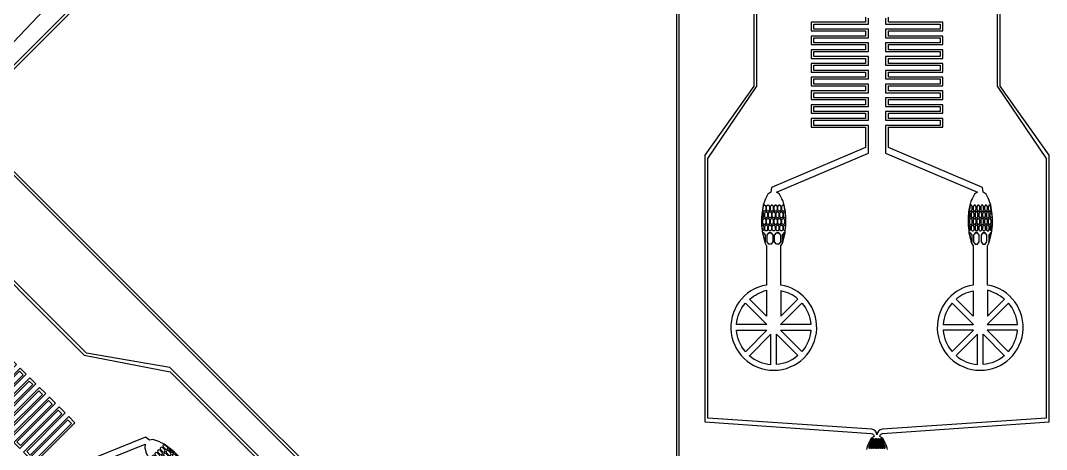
# Model space of a CAD drawing. Extents: x 4056 to 105656, y 4120 to 105720.
# Drawn here: x 39866 to 57772, y 69975 to 77468 of the extents above; entities that cross this region are included whole.
import ezdxf

# ---------------------------------------------------------------- set-up
doc = ezdxf.new("R2010")
doc.units = 13
doc.header["$MEASUREMENT"] = 0
doc.layers.add('Main Layer', color=7, linetype='Continuous', lineweight=0)

# ---------------------------------------------------------------- blocks, each defined once
blk = doc.blocks.new('*U8')
for points in [[(3500, 2276), (3500, 16110)], [(-3500, 16110), (-3500, 2276)], [(-1079, 1325), (-7500, 1325)], [(3450, 16035), (3450, 2276)]]:
    blk.add_lwpolyline(points)
for points in [[(2150, 2437), (2150, 5730), (3003, 6936), (3003, 11593), (100, 11798, -0.387956), (50, 11849), (101, 11886), (143, 11965), (158, 11997), (163, 12014), (177, 12058), (182, 12080)], [(-182, 12080), (-177, 12058), (-163, 12014), (-158, 11997), (-143, 11965), (-101, 11885), (-50, 11849, -0.3605), (-95, 11798), (-3003, 11593), (-3003, 6936), (-2150, 5730), (-2150, 2437), (-10, 2437), (-10, 2237), (-50, 2077), (-50, 1121), (-7450, 923), (-7450, 1275), (-1083, 1275), (-387, 1275), (-387, 2226), (-387, 2276), (-437, 2276), (-1500, 2276), (-3450, 2276), (-3450, 16035)], [(-150, 4547), (-150, 4647), (-1100, 4647), (-1100, 4737), (-150, 4737), (-150, 4787), (-150, 4887), (-1100, 4887), (-1100, 4977), (-150, 4977), (-150, 5027), (-150, 5127), (-1100, 5127), (-1100, 5217), (-150, 5217), (-150, 5267), (-150, 5367), (-1100, 5367), (-1100, 5457), (-150, 5457), (-150, 5507), (-150, 5607), (-1100, 5607), (-1100, 5697), (-150, 5697), (-150, 5747), (-150, 5847), (-1100, 5847), (-1100, 5937), (-150, 5937), (-150, 5987), (-150, 6087), (-1100, 6087), (-1100, 6177), (-150, 6177), (-150, 6227), (-150, 6327), (-1100, 6327), (-1100, 6417), (-150, 6417), (-150, 6467), (-150, 6902), (-1752, 7583), (-1702, 7619), (-1702, 7620), (-1659, 7699), (-1645, 7731), (-1640, 7748), (-1626, 7792), (-1620, 7814), (-1605, 7894), (-1598, 7930), (-1590, 8030), (-1590, 8162), (-1600, 8262), (-1604, 8302), (-1646, 8463), (-1677, 8521), (-1677, 9206, 0.347177), (-1054, 9895, 2.252077), (-1927, 9206, -0.002617), (-1927, 9206), (-1927, 8614), (-1927, 8521), (-1958, 8463), (-2001, 8302), (-2005, 8262), (-2015, 8162), (-2015, 8030), (-2006, 7930), (-2000, 7894), (-1985, 7814), (-1979, 7792), (-1965, 7748), (-1960, 7731), (-1946, 7699), (-1903, 7619), (-1852, 7583), (-1843, 7501), (-200, 6802), (-200, 6447), (-1150, 6447), (-1150, 6447), (-1150, 6297), (-200, 6297), (-200, 6207), (-1150, 6207), (-1150, 6207), (-1150, 6057), (-200, 6057), (-200, 5967), (-1150, 5967), (-1150, 5967), (-1150, 5817), (-200, 5817), (-200, 5727), (-1150, 5727), (-1150, 5727), (-1150, 5577), (-200, 5577), (-200, 5487), (-1150, 5487), (-1150, 5487), (-1150, 5337), (-200, 5337), (-200, 5247), (-1150, 5247), (-1150, 5247), (-1150, 5097), (-200, 5097), (-200, 5007), (-1150, 5007), (-1150, 5007), (-1150, 4857), (-200, 4857), (-200, 4767), (-1150, 4767), (-1150, 4767), (-1150, 4617), (-200, 4617), (-200, 4527)], [(-2100, 2457), (-2100, 5730), (-2953, 6996), (-2953, 11533), (-90, 11723, 0.370989), (0, 11824, 0.370989), (90, 11723), (2953, 11533), (2953, 6996), (2100, 5730), (2100, 2457)], [(200, 4527), (200, 4617), (1150, 4617), (1150, 4767), (1150, 4767), (200, 4767), (200, 4857), (1150, 4857), (1150, 5007), (1150, 5007), (200, 5007), (200, 5097), (1150, 5097), (1150, 5247), (1150, 5247), (200, 5247), (200, 5337), (1150, 5337), (1150, 5487), (1150, 5487), (200, 5487), (200, 5577), (1150, 5577), (1150, 5727), (1150, 5727), (200, 5727), (200, 5817), (1150, 5817), (1150, 5967), (1150, 5967), (200, 5967), (200, 6057), (1150, 6057), (1150, 6207), (1150, 6207), (200, 6207), (200, 6297), (1150, 6297), (1150, 6447), (1150, 6447), (200, 6447), (200, 6802), (200, 6802), (1843, 7501), (1852, 7583), (1903, 7619), (1946, 7699), (1960, 7731), (1965, 7748), (1979, 7792), (1985, 7814), (2000, 7894), (2006, 7930), (2015, 8030), (2015, 8162), (2005, 8262), (2001, 8302), (1958, 8463), (1927, 8521), (1927, 8614), (1927, 9206, -0.002617), (1927, 9206, 2.252077), (1054, 9895, 0.347177), (1677, 9206), (1677, 8521), (1646, 8463), (1604, 8302), (1600, 8262), (1590, 8162), (1590, 8030), (1598, 7930), (1605, 7894), (1620, 7814), (1626, 7792), (1640, 7748), (1645, 7731), (1659, 7699), (1702, 7620), (1702, 7619), (1752, 7583), (150, 6902), (150, 6467), (150, 6417), (1100, 6417), (1100, 6327), (150, 6327), (150, 6227), (150, 6177), (1100, 6177), (1100, 6087), (150, 6087), (150, 5987), (150, 5937), (1100, 5937), (1100, 5847), (150, 5847), (150, 5747), (150, 5697), (1100, 5697), (1100, 5607), (150, 5607), (150, 5507), (150, 5457), (1100, 5457), (1100, 5367), (150, 5367), (150, 5267), (150, 5217), (1100, 5217), (1100, 5127), (150, 5127), (150, 5027), (150, 4977), (1100, 4977), (1100, 4887), (150, 4887), (150, 4787), (150, 4737), (1100, 4737), (1100, 4647), (150, 4647), (150, 4547)]]:
    blk.add_lwpolyline(points, format="xyb")
for points in [[(-136, 12058), (-144, 12048), (-144, 12018), (-136, 12008), (-126, 12008), (-119, 12018), (-119, 12048), (-126, 12058)], [(-126, 12008), (-136, 12008)], [(-120, 12000), (-127, 11990), (-127, 11960), (-120, 11950), (-110, 11950), (-102, 11960), (-102, 11990), (-110, 12000)], [(-103, 12058), (-111, 12048), (-111, 12018), (-103, 12008), (-93, 12008), (-86, 12018), (-86, 12048), (-93, 12058)], [(-93, 12008), (-103, 12008)], [(-87, 12000), (-94, 11990), (-94, 11960), (-87, 11950), (-77, 11950), (-69, 11960), (-69, 11990), (-77, 12000)], [(-70, 12058), (-78, 12048), (-78, 12018), (-70, 12008), (-60, 12008), (-53, 12018), (-53, 12048), (-60, 12058)], [(-60, 12008), (-70, 12008)], [(-54, 12000), (-61, 11990), (-61, 11960), (-54, 11950), (-44, 11950), (-36, 11960), (-36, 11990), (-44, 12000)], [(-37, 12058), (-45, 12048), (-45, 12018), (-37, 12008), (-27, 12008), (-20, 12018), (-20, 12048), (-27, 12058)], [(-27, 12008), (-37, 12008)], [(-21, 12000), (-28, 11990), (-28, 11960), (-21, 11950), (-11, 11950), (-3, 11960), (-3, 11990), (-11, 12000)], [(-4, 12058), (-12, 12048), (-12, 12018), (-4, 12008), (6, 12008), (13, 12018), (13, 12048), (6, 12058)], [(6, 12008), (-4, 12008)], [(12, 12000), (5, 11990), (5, 11960), (12, 11950), (22, 11950), (30, 11960), (30, 11990), (22, 12000)], [(29, 12058), (21, 12048), (21, 12018), (29, 12008), (39, 12008), (46, 12018), (46, 12048), (39, 12058)], [(39, 12008), (29, 12008)], [(45, 12000), (38, 11990), (38, 11960), (45, 11950), (55, 11950), (63, 11960), (63, 11990), (55, 12000)], [(62, 12058), (54, 12048), (54, 12018), (62, 12008), (72, 12008), (79, 12018), (79, 12048), (72, 12058)], [(72, 12008), (62, 12008)], [(78, 12000), (71, 11990), (71, 11960), (78, 11950), (88, 11950), (96, 11960), (96, 11990), (88, 12000)], [(95, 12058), (87, 12048), (87, 12018), (95, 12008), (105, 12008), (112, 12018), (112, 12048), (105, 12058)], [(105, 12008), (95, 12008)], [(111, 12000), (104, 11990), (104, 11960), (111, 11950), (121, 11950), (129, 11960), (129, 11990), (121, 12000)], [(128, 12058), (120, 12048), (120, 12018), (128, 12008), (138, 12008), (145, 12018), (145, 12048), (138, 12058)], [(138, 12008), (128, 12008)], [(-110, 11950), (-120, 11950)], [(-86, 11902), (-86, 11932), (-93, 11942), (-103, 11942), (-111, 11932), (-93, 11893)], [(-77, 11950), (-87, 11950)], [(-70, 11942), (-78, 11932), (-78, 11902), (-70, 11892), (-60, 11892), (-53, 11902), (-53, 11932), (-60, 11942)], [(-60, 11892), (-70, 11892)], [(-44, 11950), (-54, 11950)], [(-37, 11942), (-45, 11932), (-45, 11902), (-37, 11892), (-27, 11892), (-20, 11902), (-20, 11932), (-27, 11942)], [(-27, 11892), (-37, 11892)], [(-11, 11950), (-21, 11950)], [(-4, 11942), (-12, 11932), (-12, 11902), (-4, 11892), (6, 11892), (13, 11902), (13, 11932), (6, 11942)], [(6, 11892), (-4, 11892)], [(22, 11950), (12, 11950)], [(29, 11942), (21, 11932), (21, 11902), (29, 11892), (39, 11892), (46, 11902), (46, 11932), (39, 11942)], [(39, 11892), (29, 11892)], [(55, 11950), (45, 11950)], [(62, 11942), (54, 11932), (54, 11902), (62, 11892), (72, 11892), (79, 11902), (79, 11932), (72, 11942)], [(72, 11892), (62, 11892)], [(88, 11950), (78, 11950)], [(87, 11902), (93, 11894), (112, 11932), (105, 11942), (95, 11942), (87, 11932)], [(121, 11950), (111, 11950)], [(-1950, 8455), (-1992, 8293), (-1980, 8293), (-1950, 8333)], [(-1918, 8453), (-1918, 8333), (-1888, 8293), (-1848, 8293), (-1818, 8333), (-1818, 8453), (-1848, 8493), (-1888, 8493)], [(-1786, 8453), (-1786, 8333), (-1756, 8293), (-1716, 8293), (-1686, 8333), (-1686, 8453), (-1716, 8493), (-1756, 8493)], [(-1654, 8455), (-1613, 8293), (-1624, 8293), (-1654, 8333)], [(1654, 8455), (1613, 8293), (1624, 8293), (1654, 8333)], [(1786, 8453), (1786, 8333), (1756, 8293), (1716, 8293), (1686, 8333), (1686, 8453), (1716, 8493), (1756, 8493)], [(1918, 8453), (1918, 8333), (1888, 8293), (1848, 8293), (1818, 8333), (1818, 8453), (1848, 8493), (1888, 8493)], [(1950, 8455), (1992, 8293), (1980, 8293), (1950, 8333)], [(-1975, 8182), (-1975, 8242), (-1990, 8262), (-1997, 8262), (-2007, 8162), (-1990, 8162)], [(-1980, 8293), (-1984, 8293)], [(-1944, 8262), (-1959, 8242), (-1959, 8182), (-1944, 8162), (-1924, 8162), (-1909, 8182), (-1909, 8242), (-1924, 8262)], [(-1878, 8262), (-1893, 8242), (-1893, 8182), (-1878, 8162), (-1858, 8162), (-1843, 8182), (-1843, 8242), (-1858, 8262)], [(-1848, 8293), (-1888, 8293)], [(-1812, 8262), (-1827, 8242), (-1827, 8182), (-1812, 8162), (-1792, 8162), (-1777, 8182), (-1777, 8242), (-1792, 8262)], [(-1746, 8262), (-1761, 8242), (-1761, 8182), (-1746, 8162), (-1726, 8162), (-1711, 8182), (-1711, 8242), (-1726, 8262)], [(-1716, 8293), (-1756, 8293)], [(-1680, 8262), (-1695, 8242), (-1695, 8182), (-1680, 8162), (-1660, 8162), (-1645, 8182), (-1645, 8242), (-1660, 8262)], [(-1629, 8242), (-1629, 8182), (-1614, 8162), (-1598, 8162), (-1608, 8262), (-1614, 8262)], [(-1624, 8293), (-1621, 8293)], [(1629, 8242), (1629, 8182), (1614, 8162), (1598, 8162), (1608, 8262), (1614, 8262)], [(1624, 8293), (1621, 8293)], [(1680, 8262), (1695, 8242), (1695, 8182), (1680, 8162), (1660, 8162), (1645, 8182), (1645, 8242), (1660, 8262)], [(1746, 8262), (1761, 8242), (1761, 8182), (1746, 8162), (1726, 8162), (1711, 8182), (1711, 8242), (1726, 8262)], [(1716, 8293), (1756, 8293)], [(1812, 8262), (1827, 8242), (1827, 8182), (1812, 8162), (1792, 8162), (1777, 8182), (1777, 8242), (1792, 8262)], [(1878, 8262), (1893, 8242), (1893, 8182), (1878, 8162), (1858, 8162), (1843, 8182), (1843, 8242), (1858, 8262)], [(1848, 8293), (1888, 8293)], [(1944, 8262), (1959, 8242), (1959, 8182), (1944, 8162), (1924, 8162), (1909, 8182), (1909, 8242), (1924, 8262)], [(1975, 8182), (1975, 8242), (1990, 8262), (1997, 8262), (2007, 8162), (1990, 8162)], [(1980, 8293), (1984, 8293)], [(-2007, 8162), (-1990, 8162)], [(-1992, 8126), (-1992, 8066), (-1977, 8046), (-1957, 8046), (-1942, 8066), (-1942, 8126), (-1957, 8146), (-1977, 8146)], [(-1924, 8162), (-1944, 8162)], [(-1926, 8126), (-1926, 8066), (-1911, 8046), (-1891, 8046), (-1876, 8066), (-1876, 8126), (-1891, 8146), (-1911, 8146)], [(-1858, 8162), (-1878, 8162)], [(-1860, 8126), (-1860, 8066), (-1845, 8046), (-1825, 8046), (-1810, 8066), (-1810, 8126), (-1825, 8146), (-1845, 8146)], [(-1792, 8162), (-1812, 8162)], [(-1794, 8126), (-1794, 8066), (-1779, 8046), (-1759, 8046), (-1744, 8066), (-1744, 8126), (-1759, 8146), (-1779, 8146)], [(-1726, 8162), (-1746, 8162)], [(-1728, 8126), (-1728, 8066), (-1713, 8046), (-1693, 8046), (-1678, 8066), (-1678, 8126), (-1693, 8146), (-1713, 8146)], [(-1660, 8162), (-1680, 8162)], [(-1662, 8126), (-1662, 8066), (-1647, 8046), (-1627, 8046), (-1612, 8066), (-1612, 8126), (-1627, 8146), (-1647, 8146)], [(-1614, 8162), (-1598, 8162)], [(1614, 8162), (1598, 8162)], [(1662, 8126), (1662, 8066), (1647, 8046), (1627, 8046), (1612, 8066), (1612, 8126), (1627, 8146), (1647, 8146)], [(1660, 8162), (1680, 8162)], [(1728, 8126), (1728, 8066), (1713, 8046), (1693, 8046), (1678, 8066), (1678, 8126), (1693, 8146), (1713, 8146)], [(1726, 8162), (1746, 8162)], [(1794, 8126), (1794, 8066), (1779, 8046), (1759, 8046), (1744, 8066), (1744, 8126), (1759, 8146), (1779, 8146)], [(1792, 8162), (1812, 8162)], [(1860, 8126), (1860, 8066), (1845, 8046), (1825, 8046), (1810, 8066), (1810, 8126), (1825, 8146), (1845, 8146)], [(1858, 8162), (1878, 8162)], [(1926, 8126), (1926, 8066), (1911, 8046), (1891, 8046), (1876, 8066), (1876, 8126), (1891, 8146), (1911, 8146)], [(1924, 8162), (1944, 8162)], [(1992, 8126), (1992, 8066), (1977, 8046), (1957, 8046), (1942, 8066), (1942, 8126), (1957, 8146), (1977, 8146)], [(2007, 8162), (1990, 8162)], [(-1975, 7950), (-1990, 7930), (-1998, 7930), (-2007, 8030), (-1990, 8030), (-1975, 8010)], [(-1977, 7914), (-1992, 7894), (-1977, 7814), (-1957, 7814), (-1942, 7834), (-1942, 7894), (-1957, 7914)], [(-1977, 8046), (-1957, 8046)], [(-1959, 8010), (-1959, 7950), (-1944, 7930), (-1924, 7930), (-1909, 7950), (-1909, 8010), (-1924, 8030), (-1944, 8030)], [(-1944, 7930), (-1924, 7930)], [(-1926, 7894), (-1926, 7834), (-1911, 7814), (-1891, 7814), (-1876, 7834), (-1876, 7894), (-1891, 7914), (-1911, 7914)], [(-1911, 8046), (-1891, 8046)], [(-1893, 8010), (-1893, 7950), (-1878, 7930), (-1858, 7930), (-1843, 7950), (-1843, 8010), (-1858, 8030), (-1878, 8030)], [(-1878, 7930), (-1858, 7930)], [(-1860, 7894), (-1860, 7834), (-1845, 7814), (-1825, 7814), (-1810, 7834), (-1810, 7894), (-1825, 7914), (-1845, 7914)], [(-1845, 8046), (-1825, 8046)], [(-1827, 8010), (-1827, 7950), (-1812, 7930), (-1792, 7930), (-1777, 7950), (-1777, 8010), (-1792, 8030), (-1812, 8030)], [(-1812, 7930), (-1792, 7930)], [(-1794, 7894), (-1794, 7834), (-1779, 7814), (-1759, 7814), (-1744, 7834), (-1744, 7894), (-1759, 7914), (-1779, 7914)], [(-1779, 8046), (-1759, 8046)], [(-1761, 8010), (-1761, 7950), (-1746, 7930), (-1726, 7930), (-1711, 7950), (-1711, 8010), (-1726, 8030), (-1746, 8030)], [(-1746, 7930), (-1726, 7930)], [(-1728, 7894), (-1728, 7834), (-1713, 7814), (-1693, 7814), (-1678, 7834), (-1678, 7894), (-1693, 7914), (-1713, 7914)], [(-1713, 8046), (-1693, 8046)], [(-1695, 8010), (-1695, 7950), (-1680, 7930), (-1660, 7930), (-1645, 7950), (-1645, 8010), (-1660, 8030), (-1680, 8030)], [(-1680, 7930), (-1660, 7930)], [(-1647, 7914), (-1662, 7894), (-1662, 7834), (-1647, 7814), (-1628, 7814), (-1612, 7894), (-1627, 7914)], [(-1647, 8046), (-1627, 8046)], [(-1629, 7950), (-1614, 7930), (-1606, 7930), (-1598, 8030), (-1614, 8030), (-1629, 8010)], [(-1606, 7930), (-1614, 7930)], [(1629, 7950), (1614, 7930), (1606, 7930), (1598, 8030), (1614, 8030), (1629, 8010)], [(1606, 7930), (1614, 7930)], [(1647, 7914), (1662, 7894), (1662, 7834), (1647, 7814), (1628, 7814), (1612, 7894), (1627, 7914)], [(1647, 8046), (1627, 8046)], [(1695, 8010), (1695, 7950), (1680, 7930), (1660, 7930), (1645, 7950), (1645, 8010), (1660, 8030), (1680, 8030)], [(1680, 7930), (1660, 7930)], [(1728, 7894), (1728, 7834), (1713, 7814), (1693, 7814), (1678, 7834), (1678, 7894), (1693, 7914), (1713, 7914)], [(1713, 8046), (1693, 8046)], [(1761, 8010), (1761, 7950), (1746, 7930), (1726, 7930), (1711, 7950), (1711, 8010), (1726, 8030), (1746, 8030)], [(1746, 7930), (1726, 7930)], [(1794, 7894), (1794, 7834), (1779, 7814), (1759, 7814), (1744, 7834), (1744, 7894), (1759, 7914), (1779, 7914)], [(1779, 8046), (1759, 8046)], [(1827, 8010), (1827, 7950), (1812, 7930), (1792, 7930), (1777, 7950), (1777, 8010), (1792, 8030), (1812, 8030)], [(1812, 7930), (1792, 7930)], [(1860, 7894), (1860, 7834), (1845, 7814), (1825, 7814), (1810, 7834), (1810, 7894), (1825, 7914), (1845, 7914)], [(1845, 8046), (1825, 8046)], [(1893, 8010), (1893, 7950), (1878, 7930), (1858, 7930), (1843, 7950), (1843, 8010), (1858, 8030), (1878, 8030)], [(1878, 7930), (1858, 7930)], [(1926, 7894), (1926, 7834), (1911, 7814), (1891, 7814), (1876, 7834), (1876, 7894), (1891, 7914), (1911, 7914)], [(1911, 8046), (1891, 8046)], [(1959, 8010), (1959, 7950), (1944, 7930), (1924, 7930), (1909, 7950), (1909, 8010), (1924, 8030), (1944, 8030)], [(1944, 7930), (1924, 7930)], [(1977, 7914), (1992, 7894), (1977, 7814), (1957, 7814), (1942, 7834), (1942, 7894), (1957, 7914)], [(1977, 8046), (1957, 8046)], [(1975, 7950), (1990, 7930), (1998, 7930), (2007, 8030), (1990, 8030), (1975, 8010)], [(-1957, 7814), (-1977, 7814)], [(-1911, 7814), (-1891, 7814)], [(-1845, 7814), (-1825, 7814)], [(-1779, 7814), (-1759, 7814)], [(-1713, 7814), (-1693, 7814)], [(-1647, 7814), (-1628, 7814)], [(1647, 7814), (1628, 7814)], [(1713, 7814), (1693, 7814)], [(1779, 7814), (1759, 7814)], [(1845, 7814), (1825, 7814)], [(1911, 7814), (1891, 7814)], [(1957, 7814), (1977, 7814)]]:
    blk.add_lwpolyline(points, close=True)
for points in [[(-2225, 10439, -0.159174), (-1852, 10593), (-1852, 10066), (-2227, 10440), (-2225, 10439)], [(-1379, 10439, 0.159174), (-1752, 10593), (-1752, 10066), (-1379, 10439)], [(1379, 10439, -0.159174), (1752, 10593), (1752, 10066), (1379, 10439)], [(2225, 10439, 0.159174), (1852, 10593), (1852, 10066), (2227, 10440), (2225, 10439)], [(-2450, 9995), (-1923, 9995), (-2297, 10370), (-2296, 10368, 0.159174), (-2450, 9995, -0.000083)], [(-1154, 9995, 0.159174), (-1309, 10368), (-1682, 9995), (-1154, 9995)], [(1154, 9995, -0.159174), (1309, 10368), (1682, 9995), (1154, 9995)], [(2450, 9995), (1923, 9995), (2297, 10370), (2296, 10368, -0.159174), (2450, 9995, 0.000083)], [(-2450, 9895, 0.159174), (-2296, 9522), (-1923, 9895), (-2450, 9895)], [(-1154, 9895), (-1682, 9895), (-1309, 9522, 0.159174), (-1154, 9895, 0.000176)], [(1154, 9895), (1682, 9895), (1309, 9522, -0.159174), (1154, 9895, -0.000176)], [(2450, 9895, -0.159174), (2296, 9522), (1923, 9895), (2450, 9895)], [(-1927, 9297), (-1927, 9750), (-2225, 9452, 0.092093), (-1927, 9297, -0.000995)], [(-1677, 9307), (-1677, 9750), (-1379, 9452, -0.129437), (-1677, 9307, -0.002246)], [(1677, 9307), (1677, 9750), (1379, 9452, 0.129437), (1677, 9307, 0.002246)], [(1927, 9297), (1927, 9750), (2225, 9452, -0.092093), (1927, 9297, 0.000995)]]:
    blk.add_lwpolyline(points, format="xyb", close=True)
blk = doc.blocks.new('*U9')
at = {"color": 0, "linetype": 'ByBlock', "lineweight": -2, "transparency": 16777216}
for p, rotation in [((54814, 82054), 180), ((35443, 74189), 225.0000000000001)]:
    blk.add_blockref('*U8', p, dxfattribs=dict(at, rotation=rotation))

msp = doc.modelspace()

# ---------------------------------------------------------------- linework, layer by layer
at = {"layer": 'Main Layer'}
msp.add_circle((54856, 54920), 50800, dxfattribs=at)

# ---------------------------------------------------------------- block references
at = {"lineweight": 0}
msp.add_blockref('*U9', (0, 0), dxfattribs=at)

doc.saveas('drawing.dxf')
